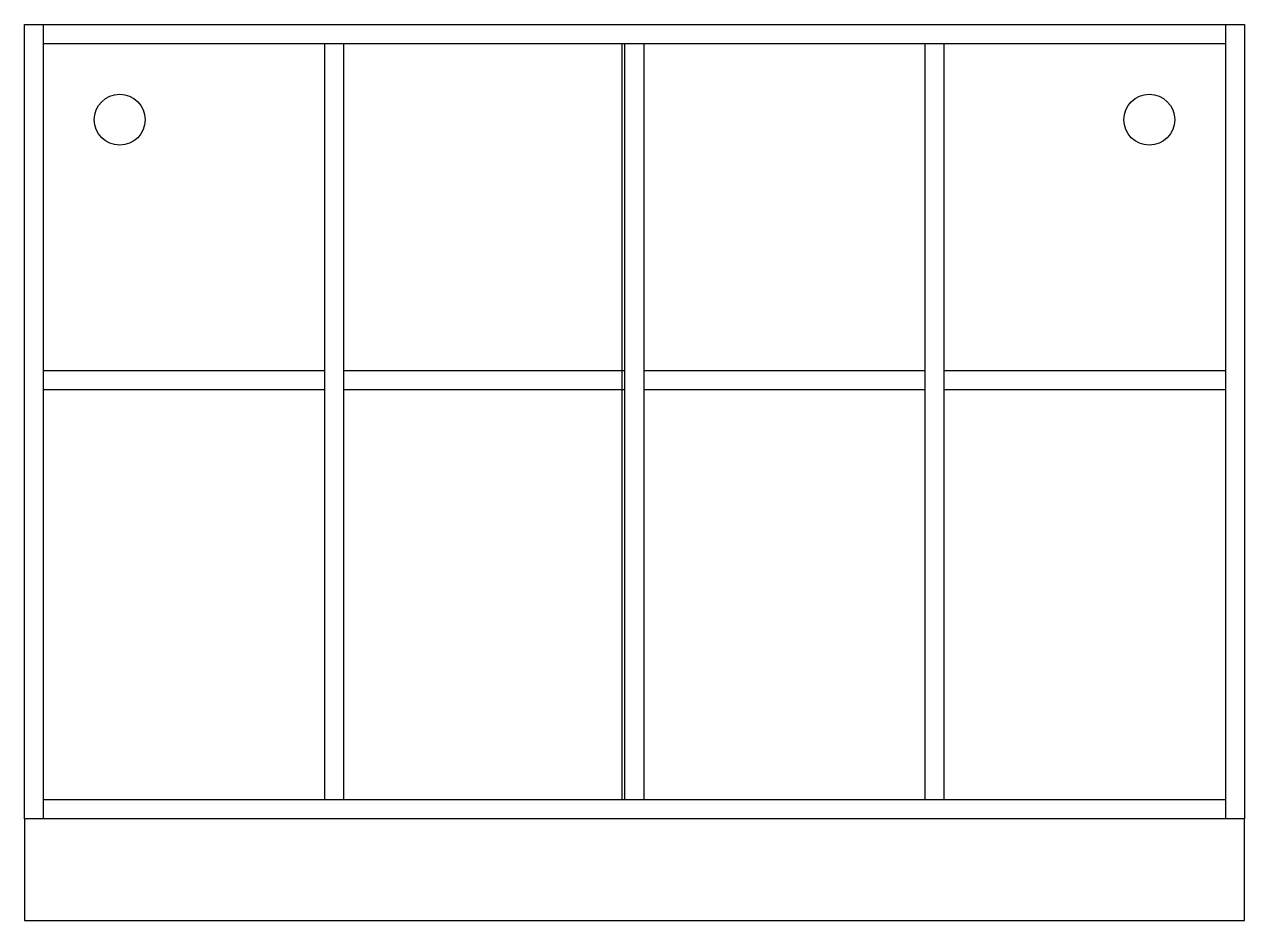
# Model space of a CAD drawing. Extents: x 0 to 48, y 0 to 35.2.
import ezdxf

# ---------------------------------------------------------------- set-up
doc = ezdxf.new("R2010")
doc.units = 0
doc.header["$LTSCALE"] = 3
doc.linetypes.add('HIDDEN', pattern=[0])
doc.layers.get('0').update_dxf_attribs({"linetype": 'CONTINUOUS'})
doc.layers.add('HID', color=7, linetype='HIDDEN')

msp = doc.modelspace()

# ---------------------------------------------------------------- linework, layer by layer
at = {"color": 0}
for p, q in [((0, 4), (0, 35.25)), ((0, 35.25), (48, 35.25)), ((0.75, 4), (0.75, 35.25)), ((47.25, 35.25), (47.25, 4)), ((48, 35.25), (48, 4)), ((0.75, 34.5), (47.25, 34.5)), ((23.5, 34.5), (23.5, 4.75)), ((47.25, 4.75), (0.75, 4.75)), ((48, 4), (0, 4)), ((0, 4), (0, 0)), ((48, 0), (48, 4)), ((0, 0), (48, 0))]:
    msp.add_line(p, q, dxfattribs=at)
for centre in [(3.75, 31.5), (44.25, 31.5)]:
    msp.add_circle(centre, 1, dxfattribs=at)
at = {"layer": 'HID', "color": 0}
for p, q in [((11.8125, 4.75), (11.8125, 34.5)), ((12.5625, 4.75), (12.5625, 34.5)), ((23.625, 4.75), (23.625, 34.5)), ((24.375, 4.75), (24.375, 34.5)), ((35.4375, 4.75), (35.4375, 34.5)), ((36.1875, 4.75), (36.1875, 34.5)), ((11.8125, 21.625), (0.75, 21.625)), ((23.625, 21.625), (12.5625, 21.625)), ((35.4375, 21.625), (24.375, 21.625)), ((47.25, 21.625), (36.1875, 21.625)), ((11.8125, 20.875), (0.75, 20.875)), ((23.625, 20.875), (12.5625, 20.875)), ((35.4375, 20.875), (24.375, 20.875)), ((47.25, 20.875), (36.1875, 20.875))]:
    msp.add_line(p, q, dxfattribs=at)

doc.saveas('drawing.dxf')
